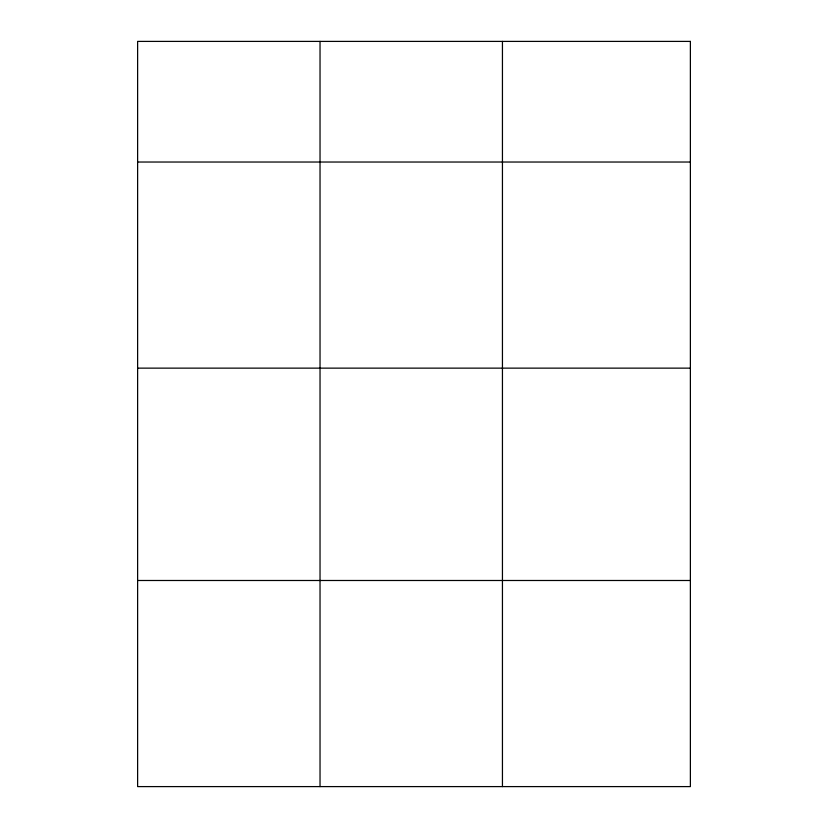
<?xml version="1.0" encoding="UTF-8"?>
<svg xmlns="http://www.w3.org/2000/svg" width="828" height="828" viewBox="0 0 828 828"><rect width="100%" height="100%" fill="white"/><g stroke="black" fill="none" stroke-linecap="round" stroke-linejoin="round"><path stroke-width="1.24" d="M137.624 162.029L690.376 162.029M137.624 368.139L690.376 368.139M137.624 580.49L690.376 580.49M502.441 41.4L502.441 786.6M320.032 41.4L320.032 786.6M690.376 41.4L137.624 41.4L137.624 786.6L690.376 786.6L690.376 41.4"/></g></svg>
